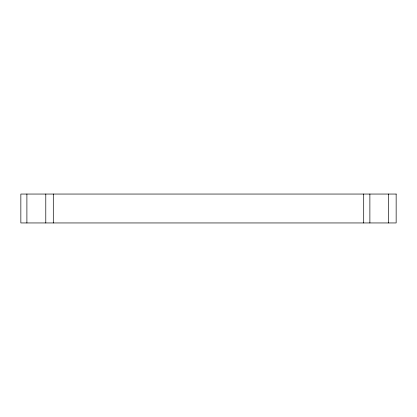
<?xml version="1.0" encoding="UTF-8"?>
<svg xmlns="http://www.w3.org/2000/svg" width="417" height="417" viewBox="0 0 417 417"><rect width="100%" height="100%" fill="white"/><g stroke="black" fill="none" stroke-linecap="round" stroke-linejoin="round"><path stroke-width="0.63" d="M388.634 194.051L388.634 222.949M369.879 194.051L369.879 222.949M363.702 194.051L363.702 222.949M53.298 194.051L53.298 222.949M45.787 194.051L45.787 222.949M26.896 194.051L26.896 222.949M396.15 194.051L20.85 194.051L20.85 222.949L396.15 222.949L396.15 194.051"/></g></svg>
